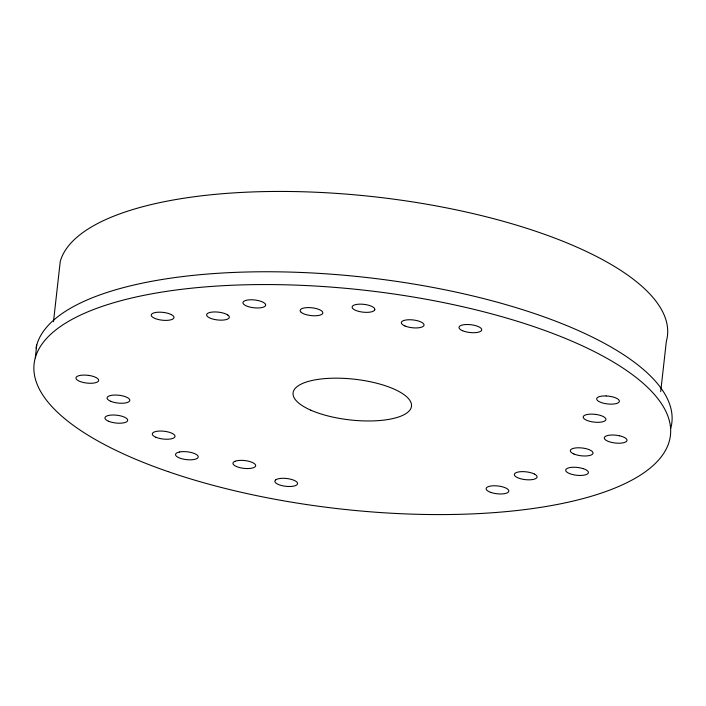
<?xml version="1.0" encoding="UTF-8"?>
<svg xmlns="http://www.w3.org/2000/svg" width="706" height="706" viewBox="0 0 706 706"><rect width="100%" height="100%" fill="white"/><g stroke="black" fill="none" stroke-linecap="round" stroke-linejoin="round"><path stroke-width="1.06" d="M35.3 357.836L36.738 345.031M53.488 321.698L60.239 261.502A306.086 105.194 6.4 0 1 391.98 198.933A306.086 105.194 6.4 0 1 666.349 341.307L660.701 391.645M36.006 348.146A320.162 110.021 6.4 0 1 379.148 279.002A320.162 110.021 6.4 0 1 670.7 428.507M275.561 479.974L274.899 480.91A11.437 3.927 6.4 0 0 283.68 486.002A11.437 3.927 6.4 0 0 296.882 484.828L297.544 483.892A11.437 3.927 6.4 0 0 288.763 478.8A11.437 3.927 6.4 0 0 275.561 479.974M235.01 461.265L233.633 462.042A11.437 3.927 6.4 0 0 239.052 467.443A11.437 3.927 6.4 0 0 253.622 467.646L254.998 466.869A11.437 3.927 6.4 0 0 249.58 461.477A11.437 3.927 6.4 0 0 235.01 461.265M179.456 451.999L177.48 452.581A11.437 3.927 6.4 0 0 179.315 457.929A11.437 3.927 6.4 0 0 194.318 459.456L196.286 458.874A11.437 3.927 6.4 0 0 194.45 453.526A11.437 3.927 6.4 0 0 179.456 451.999M606.119 395.951L603.286 395.978A11.437 3.927 6.4 0 0 597.144 400.125A11.437 3.927 6.4 0 0 609.913 404.123L612.746 404.097A11.437 3.927 6.4 0 0 618.888 399.949A11.437 3.927 6.4 0 0 606.119 395.951M595.635 414.396L592.661 414.14A11.437 3.927 6.4 0 0 583.191 417.237A11.437 3.927 6.4 0 0 593.49 422.047L596.455 422.303A11.437 3.927 6.4 0 0 605.924 419.196A11.437 3.927 6.4 0 0 595.635 414.396M88.374 375.354L85.408 375.098A11.437 3.927 6.4 0 0 75.939 378.204A11.437 3.927 6.4 0 0 86.229 383.005L89.194 383.261A11.437 3.927 6.4 0 0 98.663 380.163A11.437 3.927 6.4 0 0 88.374 375.354M619.621 435.805L616.726 435.284A11.437 3.927 6.4 0 0 604.574 437.138A11.437 3.927 6.4 0 0 611.687 442.424L614.582 442.944A11.437 3.927 6.4 0 0 626.743 441.091A11.437 3.927 6.4 0 0 619.621 435.805M583.147 468.616L580.456 467.919A11.437 3.927 6.4 0 0 566.741 468.669A11.437 3.927 6.4 0 0 570.96 474.088L573.651 474.785A11.437 3.927 6.4 0 0 587.366 474.035A11.437 3.927 6.4 0 0 583.147 468.616M171.373 314.629L169.202 313.711A11.437 3.927 6.4 0 0 154.279 312.767A11.437 3.927 6.4 0 0 153.846 317.938L156.026 318.856A11.437 3.927 6.4 0 0 170.94 319.8A11.437 3.927 6.4 0 0 171.373 314.629M534.46 474.07L532.289 473.161A11.437 3.927 6.4 0 0 517.374 472.217A11.437 3.927 6.4 0 0 516.942 477.38L519.113 478.297A11.437 3.927 6.4 0 0 534.027 479.242A11.437 3.927 6.4 0 0 534.46 474.07M490.891 492.444L488.72 491.526A11.437 3.927 6.4 0 1 491.438 485.931A11.437 3.927 6.4 0 1 507.826 489.249L508.691 490.326A11.437 3.927 6.4 0 1 503.528 493.821A11.437 3.927 6.4 0 1 490.891 492.444M227.729 314.982L225.885 313.985A11.437 3.927 6.4 0 0 210.9 312.255A11.437 3.927 6.4 0 0 208.217 317.109L210.061 318.106A11.437 3.927 6.4 0 0 225.037 319.836A11.437 3.927 6.4 0 0 227.729 314.982M301.153 312.308L300.279 311.24A11.437 3.927 6.4 0 1 309.599 307.604A11.437 3.927 6.4 0 1 322.704 312.131L322.818 313.173A11.437 3.927 6.4 0 1 313.393 315.767A11.437 3.927 6.4 0 1 301.153 312.308M265.518 304.33L264.644 303.253A11.437 3.927 6.4 0 0 250.965 299.776A11.437 3.927 6.4 0 0 243.093 303.43L243.967 304.507A11.437 3.927 6.4 0 0 257.646 307.984A11.437 3.927 6.4 0 0 265.518 304.33M374.789 309.74L374.674 308.698A11.437 3.927 6.4 0 0 363.052 304.26A11.437 3.927 6.4 0 0 352.144 306.766L352.25 307.807A11.437 3.927 6.4 0 0 363.881 312.246A11.437 3.927 6.4 0 0 374.789 309.74M167.807 471.52A320.162 110.021 6.4 0 0 669.262 441.312A320.162 110.021 6.4 0 0 219.778 285.886A320.162 110.021 6.4 0 0 167.807 471.52M462.624 330.743A11.437 3.927 6.4 0 0 481.448 330.584A11.437 3.927 6.4 0 0 467.028 324.504A11.437 3.927 6.4 0 0 462.624 330.743M404.944 325.969A11.437 3.927 6.4 0 0 423.768 325.819A11.437 3.927 6.4 0 0 409.339 319.739A11.437 3.927 6.4 0 0 404.944 325.969M110.718 401.282A11.437 3.927 6.4 0 0 129.542 401.132A11.437 3.927 6.4 0 0 115.122 395.042A11.437 3.927 6.4 0 0 110.718 401.282M108.583 421.244A11.437 3.927 6.4 0 0 127.415 421.094A11.437 3.927 6.4 0 0 112.986 415.004A11.437 3.927 6.4 0 0 108.583 421.244M155.929 437.279A11.437 3.927 6.4 0 0 174.753 437.12A11.437 3.927 6.4 0 0 160.324 431.039A11.437 3.927 6.4 0 0 155.929 437.279M573.943 454.02A11.437 3.927 6.4 0 0 592.766 453.87A11.437 3.927 6.4 0 0 578.338 447.78A11.437 3.927 6.4 0 0 573.943 454.02M310.852 410.195A59.578 20.474 6.4 0 0 409.674 410.354A59.578 20.474 6.4 0 0 336.321 378.169A59.578 20.474 6.4 0 0 310.852 410.195"/></g></svg>
